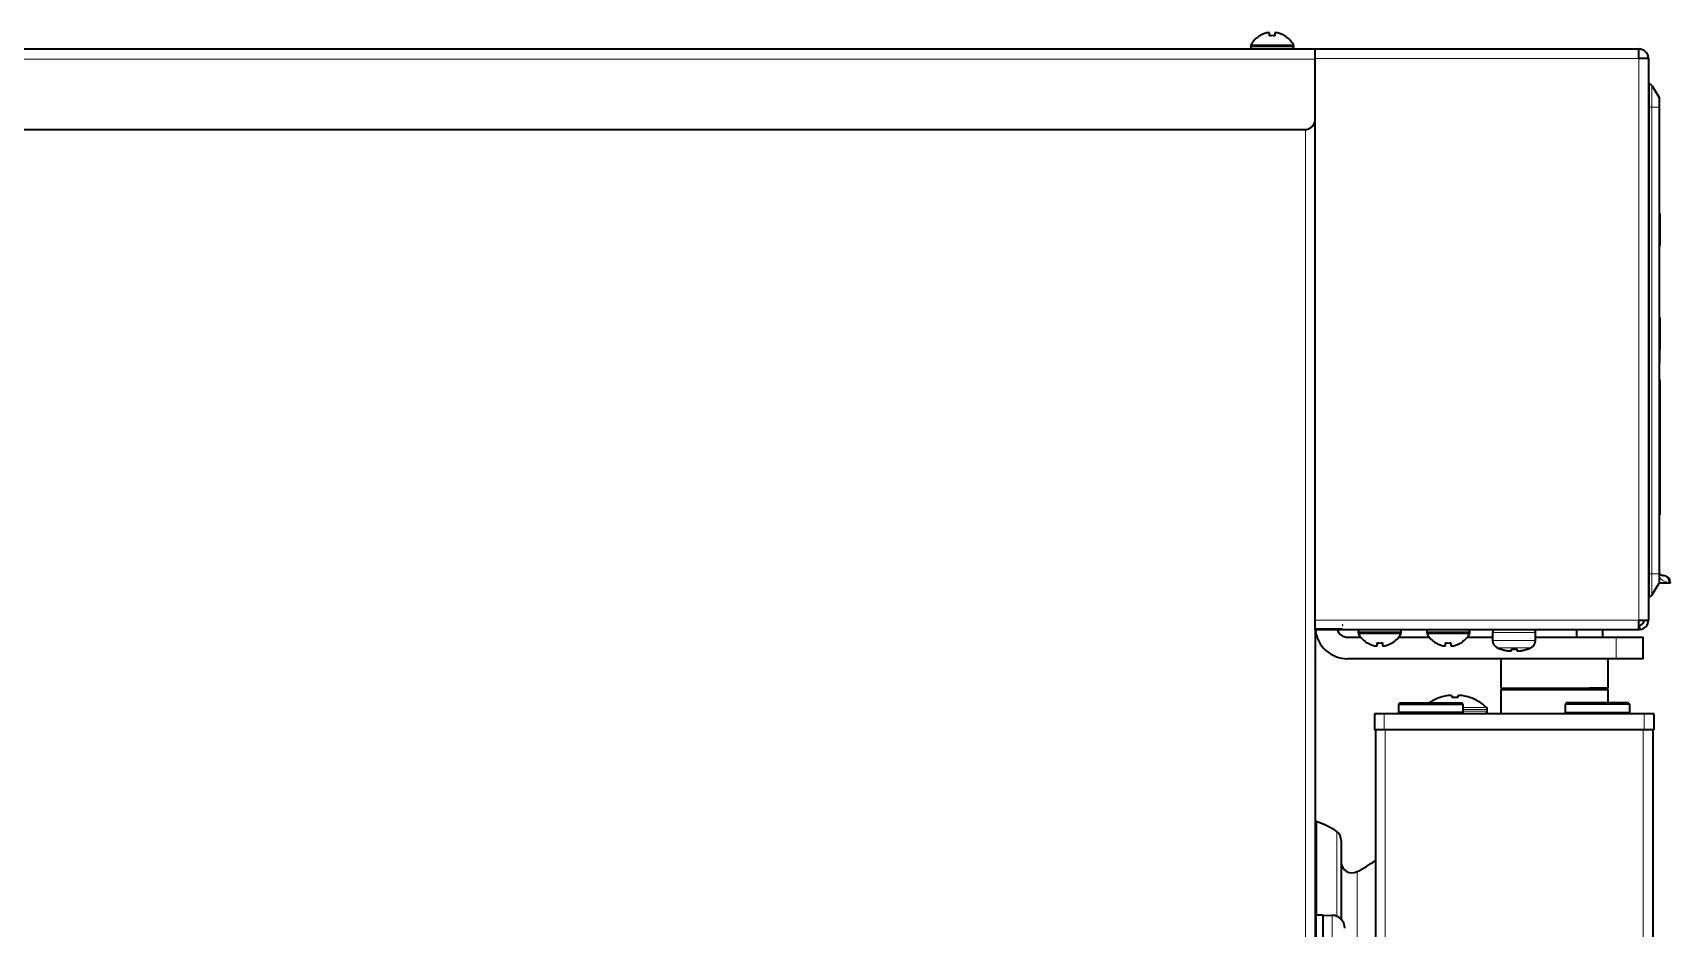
# Model space of a CAD drawing. Header units: millimetres. Extents: x -1803 to 2559, y -1143 to 2136.
# Drawn here: x 2204.5 to 2509.1, y 791.3 to 957.8 of the extents above; entities that cross this region are included whole.
import ezdxf

# ---------------------------------------------------------------- set-up
doc = ezdxf.new("R2010")
doc.units = ezdxf.units.MM

msp = doc.modelspace()

# ---------------------------------------------------------------- linework, layer by layer
at = {"linetype": 'Continuous', "lineweight": 35}
for p, q in [((2432.75, 957.25), (2432.75, 957.28)), ((2437.35, 957.28), (2437.35, 957.25)), ((1877.85, 954.8), (2443.05, 954.8)), ((2431.05, 955.4), (2431.05, 955.2)), ((2439.05, 955.2), (2439.05, 955.4)), ((2443.05, 954.8), (2503.23, 954.8)), ((2443.05, 952.91), (2443.05, 954.8)), ((2503.25, 954.8), (2503.23, 954.8)), ((2503.25, 954.8), (2503.23, 954.8)), ((2443.05, 941.8), (2443.05, 952.91)), ((2505.05, 953), (2503.25, 953)), ((2505.05, 953), (2505.05, 848.6)), ((2505.05, 948.25), (2505.27, 948.25)), ((2505.69, 948.01), (2507.05, 945.75)), ((2507.05, 945.75), (2507.05, 944)), ((2443.05, 848.6), (2443.05, 941.67)), ((2507.05, 944), (2507.05, 857.2)), ((1879.85, 939.8), (2441.05, 939.8)), ((2507.15, 924.22), (2507.05, 924.22)), ((2507.16, 923.99), (2507.05, 923.99)), ((2507.05, 918.49), (2507.16, 918.49)), ((2507.15, 904.84), (2507.05, 904.84)), ((2507.15, 902.96), (2507.05, 902.96)), ((2507.15, 902.36), (2507.05, 902.36)), ((2507.15, 899.39), (2507.05, 899.39)), ((2507.15, 898.87), (2507.05, 898.87)), ((2507.15, 898.25), (2507.15, 898.87)), ((2507.15, 898.25), (2507.05, 898.25)), ((2507.15, 896.37), (2507.05, 896.37)), ((2507.15, 896.37), (2507.15, 898.25)), ((2507.14, 893.21), (2507.14, 891.05)), ((2507.14, 891.05), (2507.14, 886.25)), ((2507.14, 886.25), (2507.14, 884.07)), ((2507.14, 884.07), (2507.14, 880.95)), ((2507.15, 880.95), (2507.05, 880.95)), ((2507.15, 880.44), (2507.05, 880.44)), ((2507.15, 877.46), (2507.05, 877.46)), ((2507.05, 876.37), (2507.15, 876.37)), ((2507.14, 876.37), (2507.14, 875.03)), ((2507.14, 875.03), (2507.14, 871.79)), ((2507.14, 871.79), (2507.14, 868.18)), ((2507.05, 857.2), (2507.05, 855.45)), ((2507.78, 856.89), (2507.83, 856.88)), ((2505.69, 853.2), (2507.05, 855.45)), ((2507.11, 855.47), (2507.05, 855.47)), ((2508.83, 855.47), (2507.11, 855.47)), ((2509.1, 855.47), (2508.83, 855.47)), ((2509.1, 855.59), (2509.1, 855.47)), ((2505.27, 852.95), (2505.05, 852.95)), ((2443.05, 846.89), (2443.05, 848.6)), ((2503.25, 846.82), (2503.25, 848.6)), ((2503.25, 848.6), (2505.05, 848.6)), ((2503.47, 846.82), (2503.37, 847.61)), ((2443.05, 846.89), (2443.05, 846.83)), ((2448.05, 846.89), (2443.05, 846.89)), ((2448.05, 846.83), (2443.05, 846.83)), ((2443.05, 846.8), (2443.05, 846.83)), ((2503.1, 846.8), (2443.05, 846.8)), ((2443.05, 846.79), (2443.05, 100.15)), ((2448.05, 846.89), (2448.05, 846.83)), ((2449.05, 845.4), (2451.52, 845.4)), ((2451.05, 846.4), (2451.05, 846.2)), ((2452.75, 844.32), (2452.75, 844.36)), ((2457.35, 844.36), (2457.35, 844.32)), ((2458.59, 845.4), (2464.27, 845.4)), ((2459.05, 846.2), (2459.05, 846.4)), ((2463.8, 846.4), (2463.8, 846.2)), ((2465.5, 844.32), (2465.5, 844.36)), ((2470.1, 844.36), (2470.1, 844.32)), ((2471.33, 845.4), (2476.05, 845.4)), ((2471.8, 846.2), (2471.8, 846.4)), ((2476.05, 846.3), (2476.05, 844.81)), ((2484.05, 844.81), (2484.05, 846.3)), ((2484.05, 845.4), (2499.05, 845.4)), ((2487.45, 845.4), (2499.05, 845.4)), ((2491.68, 846.8), (2491.68, 845.4)), ((2496.55, 845.4), (2496.55, 846.8)), ((2499.05, 845.4), (2504.05, 845.4)), ((2503.25, 846.8), (2503.09, 846.8)), ((2503.25, 846.82), (2503.25, 846.8)), ((2504.05, 841.4), (2504.05, 845.4)), ((2443.05, 841.4), (2443.05, 841.41)), ((2497.55, 841.4), (2449.05, 841.4)), ((2477.55, 843.19), (2477.55, 843.21)), ((2477.55, 841.4), (2477.55, 835.93)), ((2482.55, 843.19), (2482.55, 843.21)), ((2499.05, 841.4), (2494.05, 841.4)), ((2497.55, 835.93), (2497.55, 841.4)), ((2504.05, 841.4), (2499.05, 841.4)), ((2477.55, 835.93), (2497.55, 835.93)), ((2477.55, 835.67), (2497.55, 835.67)), ((2477.55, 835.67), (2477.55, 831.17)), ((2481.05, 835.93), (2481.05, 835.91)), ((2497.55, 835.93), (2494.03, 835.93)), ((2497.55, 835.67), (2494.05, 835.67)), ((2497.55, 833.17), (2497.55, 835.67)), ((2458.8, 833.17), (2458.55, 832.92)), ((2458.55, 832.92), (2470.55, 832.92)), ((2458.55, 832.92), (2458.55, 831.42)), ((2458.8, 833.17), (2470.3, 833.17)), ((2466.3, 834.21), (2466.3, 834.2)), ((2468.55, 834.2), (2468.55, 834.51)), ((2469.55, 834.51), (2469.55, 834.2)), ((2470.55, 832.92), (2470.3, 833.17)), ((2470.55, 831.42), (2470.55, 832.92)), ((2471.8, 834.2), (2471.8, 834.21)), ((2475.05, 831.67), (2475.05, 831.96)), ((2489.8, 833.17), (2489.55, 832.92)), ((2501.55, 832.92), (2489.55, 832.92)), ((2489.55, 832.92), (2489.55, 831.42)), ((2501.3, 833.17), (2489.8, 833.17)), ((2501.55, 832.92), (2501.3, 833.17)), ((2501.55, 831.42), (2501.55, 832.92)), ((2455.85, 831.17), (2454.05, 831.17)), ((2454.05, 831.17), (2454.05, 828.17)), ((2504.25, 831.17), (2455.85, 831.17)), ((2470.55, 831.42), (2458.55, 831.42)), ((2458.55, 831.42), (2458.8, 831.17)), ((2470.3, 831.17), (2470.55, 831.42)), ((2489.55, 831.42), (2489.8, 831.17)), ((2489.55, 831.42), (2501.55, 831.42)), ((2501.3, 831.17), (2501.55, 831.42)), ((2506.05, 831.17), (2504.25, 831.17)), ((2506.05, 831.17), (2506.05, 828.17)), ((2455.85, 828.17), (2454.05, 828.17)), ((2454.25, 828.17), (2454.25, 68.17)), ((2504.25, 828.17), (2455.85, 828.17)), ((2506.05, 828.17), (2504.25, 828.17)), ((2505.85, 828.17), (2505.85, 68.17)), ((2443.21, 811.12), (2443.21, 793.66)), ((2447.9, 807.62), (2447.9, 792.92)), ((2444.55, 793.7), (2443.3, 793.68)), ((2444.55, 793.7), (2446.19, 793.67)), ((2444.55, 789.7), (2444.55, 793.7))]:
    msp.add_line(p, q, dxfattribs=at)
at = {"linetype": 'Continuous', "lineweight": 13}
for p, q in [((2439.05, 955.4), (2431.05, 955.4)), ((2439.05, 955.2), (2431.05, 955.2)), ((2439, 955.6), (2431.11, 955.6)), ((2443.05, 952.91), (1877.85, 952.91)), ((2443.05, 953), (2503.25, 953)), ((2503.25, 848.6), (2503.25, 953)), ((2505.27, 948.25), (2505.27, 944)), ((2505.69, 948.01), (2505.69, 944)), ((2505.27, 944), (2505.05, 944)), ((2505.27, 857.2), (2505.27, 944)), ((2505.27, 944), (2505.69, 944)), ((2505.69, 944), (2507.05, 944)), ((2505.69, 944), (2505.69, 857.2)), ((2441.25, 939.8), (2441.25, 46.3)), ((2505.05, 857.2), (2505.27, 857.2)), ((2505.27, 852.95), (2505.27, 857.2)), ((2505.27, 857.2), (2505.69, 857.2)), ((2505.69, 857.2), (2507.05, 857.2)), ((2505.69, 857.2), (2505.69, 853.2)), ((2507.11, 856.53), (2507.11, 855.47)), ((2508.83, 855.59), (2508.83, 855.47)), ((2443.05, 848.6), (2503.25, 848.6)), ((2455.05, 846.4), (2451.05, 846.4)), ((2455.05, 846.2), (2451.05, 846.2)), ((2455.05, 846), (2451.11, 846)), ((2459.05, 846.4), (2455.05, 846.4)), ((2459.05, 846.2), (2455.05, 846.2)), ((2459, 846), (2455.05, 846)), ((2467.8, 846.4), (2463.8, 846.4)), ((2467.8, 846.2), (2463.8, 846.2)), ((2467.8, 846), (2463.85, 846)), ((2471.8, 846.4), (2467.8, 846.4)), ((2471.8, 846.2), (2467.8, 846.2)), ((2471.74, 846), (2467.8, 846)), ((2480.05, 846.3), (2476.05, 846.3)), ((2480.05, 844.81), (2476.05, 844.81)), ((2484.05, 846.3), (2480.05, 846.3)), ((2484.05, 844.81), (2480.05, 844.81)), ((2499.05, 841.4), (2499.05, 845.4)), ((2480.05, 843.44), (2476.93, 843.44)), ((2483.18, 843.44), (2480.05, 843.44)), ((2474.9, 832.32), (2470.55, 832.32)), ((2470.55, 831.96), (2475.05, 831.96)), ((2455.85, 831.17), (2455.85, 828.17)), ((2470.55, 831.67), (2475.05, 831.67)), ((2504.25, 831.17), (2504.25, 828.17)), ((2456.05, 828.17), (2456.05, 68.17)), ((2504.05, 828.17), (2504.05, 68.17)), ((2447.06, 809.25), (2447.06, 793.5)), ((2450.86, 801.8), (2450.86, 773.15)), ((2443.3, 793.68), (2443.3, 789.7)), ((2446.19, 789.7), (2446.19, 793.67))]:
    msp.add_line(p, q, dxfattribs=at)
at = {"linetype": 'Continuous', "lineweight": 35}
for centre, radius, start, end in [((2435.25, 953.18), 4.8, 121.5837, 149.6988), ((2435.05, 953.5), 3.78, 90.0035, 97.6041), ((2435.05, 953.5), 3.78, 82.3959, 89.9965), ((2434.85, 953.18), 4.8, 30.3012, 58.4186), ((2431.45, 955.4), 0.4, 149.6988, 180), ((2431.45, 955.2), 0.4, 180, 270), ((2438.65, 955.2), 0.4, 270, 0), ((2438.65, 955.4), 0.4, 0, 30.3012), ((2505.27, 947.75), 0.5, 30.9638, 90), ((2506.89, 891.05), 0.253, 293.5782, 0), ((2506.89, 886.25), 0.253, 0, 49.7697), ((2506.89, 868.18), 0.253, 310.2303, 0), ((2507.85, 857.9), 1.01, 216.159, 266.4292), ((2507.8, 855.59), 1.3, 0, 88.8352), ((2505.27, 853.45), 0.5, 270, 329.0362), ((2503.25, 848.6), 1, 276.8988, 0), ((2503.25, 848.6), 1.8, 276.8988, 0), ((2449.05, 847.4), 6, 185.7403, 270), ((2449.05, 847.4), 2, 197.4586, 270), ((2451.45, 846.4), 0.4, 90, 180), ((2451.45, 846.2), 0.4, 180, 210.3012), ((2455.25, 848.42), 4.8, 210.3012, 238.4186), ((2455.05, 848.1), 3.78, 262.3959, 269.9965), ((2455.05, 848.1), 3.78, 270.0035, 277.6041), ((2454.85, 848.42), 4.8, 301.5837, 329.6988), ((2458.65, 846.4), 0.4, 0, 90), ((2458.65, 846.2), 0.4, 329.6988, 0), ((2464.2, 846.4), 0.4, 90, 180), ((2464.2, 846.2), 0.4, 180, 210.3012), ((2468, 848.42), 4.8, 210.3012, 238.4186), ((2467.8, 848.1), 3.78, 262.3959, 269.9965), ((2467.8, 848.1), 3.78, 270.0035, 277.6041), ((2467.6, 848.42), 4.8, 301.5837, 329.6988), ((2471.4, 846.4), 0.4, 0, 90), ((2471.4, 846.2), 0.4, 329.6988, 0), ((2476.55, 846.3), 0.5, 90, 180), ((2477.55, 844.81), 1.5, 180, 245.2801), ((2482.55, 844.81), 1.5, 294.7199, 0), ((2483.55, 846.3), 0.5, 0, 90), ((2479.85, 849.8), 7, 245.2801, 250.8179), ((2480.05, 850.37), 7.18, 266.0053, 270.0012), ((2480.05, 850.37), 7.18, 269.9988, 273.9947), ((2480.25, 849.8), 7, 289.1821, 294.7199), ((2480.4, 836.67), 1, 270, 312.2691), ((2494.7, 836.67), 1, 227.7309, 270), ((2494.7, 836.67), 1, 229.4578, 270), ((2469.05, 826.22), 8.45, 108.9925, 124.6653), ((2469.05, 826.22), 8.44, 100.6622, 109.0271), ((2469.05, 826.22), 7.99, 86.4122, 93.5878), ((2469.05, 826.22), 8.44, 70.9729, 79.3378), ((2469.05, 826.22), 8.45, 46.2253, 71.0075), ((2474.55, 831.96), 0.5, 0, 46.2253), ((2474.55, 831.67), 0.5, 270, 0), ((2443.14, 810.89), 0.25, 73.2896, 109.2949), ((2439.39, 798.4), 13.29, 54.743, 73.2896), ((2445.9, 807.62), 2, 360, 54.743), ((2449.9, 803.56), 2, 180, 298.4303), ((2430.34, 839.7), 43.1, 298.4303, 303.7056), ((2443.3, 793.43), 0.25, 91, 180), ((2446.15, 791.27), 2.4, 0, 89)]:
    msp.add_arc(centre, radius, start, end, dxfattribs=at)
at = {"linetype": 'Continuous', "lineweight": 13}
msp.add_arc((2508.97, 857.9), 2.31, 216.159, 266.4292, dxfattribs=at)
at = {"linetype": 'Continuous', "lineweight": 35}
for centre, major_axis, ratio, start_param, end_param in [((2441.05, 941.8), (2, 0), 0.99863, 4.712389, 6.283185), ((2506.89, 893.21), (0, 0.55), 0.459854, 4.712389, 5.871668), ((2506.89, 875.03), (-0.253, 0), 0.381966, 2.272948, 3.141593), ((2468.02, 826.22), (0, -8.32), 0.707107, 3.051363, 3.231822), ((2470.08, 826.22), (0, 8.32), 0.707107, 6.192956, 6.373415)]:
    msp.add_ellipse(centre, major_axis=major_axis, ratio=ratio, start_param=start_param, end_param=end_param, dxfattribs=at)
at = {"linetype": 'Continuous', "lineweight": 13}
for centre, major_axis, ratio, start_param, end_param in [((2505.98, 856.53), (1.05, 0.77), 0.714744, 5.486686, 6.247144), ((2507.7, 855.59), (0.08, 1.3), 0.865604, 4.766354, 6.283185)]:
    msp.add_ellipse(centre, major_axis=major_axis, ratio=ratio, start_param=start_param, end_param=end_param, dxfattribs=at)
at = {"linetype": 'Continuous', "lineweight": 35}
for points, degree in [([(2434.05, 957.8), (2434, 957.78), (2433.89, 957.76), (2433.73, 957.7), (2433.57, 957.65), (2433.41, 957.59), (2433.26, 957.52), (2433.11, 957.45), (2432.94, 957.36), (2432.82, 957.29), (2432.75, 957.25)], 3), ([(2434.55, 957.8), (2434.53, 957.8), (2434.48, 957.81), (2434.41, 957.81), (2434.34, 957.81), (2434.27, 957.81), (2434.2, 957.81), (2434.12, 957.81), (2434.08, 957.8), (2434.05, 957.8)], 3), ([(2436.05, 957.8), (2436.03, 957.8), (2435.98, 957.81), (2435.9, 957.81), (2435.83, 957.82), (2435.76, 957.81), (2435.69, 957.81), (2435.62, 957.81), (2435.58, 957.8), (2435.55, 957.8)], 3), ([(2435.55, 957.8), (2435.55, 957.78), (2435.55, 957.76), (2435.55, 957.7), (2435.55, 957.65), (2435.55, 957.59), (2435.55, 957.52), (2435.55, 957.45), (2435.55, 957.36), (2435.55, 957.29), (2435.55, 957.25)], 3), ([(2507.15, 924.22), (2507.15, 924.22), (2507.15, 924.14), (2507.15, 924)], 3), ([(2507.05, 918.22), (2507.15, 918.22)], 1), ([(2507.15, 904.84), (2507.15, 904.83), (2507.15, 902.96), (2507.15, 902.96)], 3), ([(2507.15, 902.96), (2507.15, 902.96), (2507.15, 902.71), (2507.15, 902.36)], 3), ([(2507.15, 902.36), (2507.15, 901.37), (2507.15, 900.38), (2507.15, 899.39)], 3), ([(2507.15, 899.39), (2507.15, 899.22), (2507.15, 899.04), (2507.15, 898.87)], 3), ([(2507.15, 880.95), (2507.15, 880.78), (2507.15, 880.61), (2507.15, 880.44)], 3), ([(2507.15, 877.45), (2507.15, 876.91), (2507.15, 876.37), (2507.15, 876.37)], 3), ([(2503.25, 847.6), (2503.29, 847.6), (2503.33, 847.61), (2503.37, 847.61)], 3), ([(2454.55, 843.81), (2454.55, 843.82), (2454.55, 843.85), (2454.55, 843.9), (2454.55, 843.96), (2454.55, 844.02), (2454.55, 844.09), (2454.55, 844.16), (2454.55, 844.25), (2454.55, 844.32), (2454.55, 844.36)], 3), ([(2456.05, 843.81), (2456.11, 843.82), (2456.22, 843.85), (2456.38, 843.9), (2456.54, 843.96), (2456.69, 844.02), (2456.84, 844.09), (2457, 844.16), (2457.17, 844.25), (2457.29, 844.32), (2457.35, 844.36)], 3), ([(2467.3, 843.81), (2467.3, 843.82), (2467.3, 843.85), (2467.3, 843.9), (2467.3, 843.96), (2467.3, 844.02), (2467.3, 844.09), (2467.3, 844.16), (2467.3, 844.25), (2467.3, 844.32), (2467.3, 844.36)], 3), ([(2468.8, 843.81), (2468.85, 843.82), (2468.96, 843.85), (2469.12, 843.9), (2469.28, 843.96), (2469.44, 844.02), (2469.59, 844.09), (2469.75, 844.16), (2469.91, 844.25), (2470.03, 844.32), (2470.1, 844.36)], 3), ([(2503.25, 846.82), (2503.2, 846.81), (2503.15, 846.8), (2503.1, 846.8)], 3), ([(2503.47, 846.82), (2503.39, 846.81), (2503.32, 846.8), (2503.25, 846.8)], 3), ([(2454.05, 843.81), (2454.08, 843.8), (2454.13, 843.8), (2454.2, 843.79), (2454.28, 843.79), (2454.35, 843.79), (2454.42, 843.79), (2454.48, 843.8), (2454.53, 843.8), (2454.55, 843.81)], 3), ([(2455.55, 843.81), (2455.58, 843.8), (2455.62, 843.8), (2455.7, 843.79), (2455.77, 843.79), (2455.84, 843.79), (2455.91, 843.79), (2455.98, 843.8), (2456.03, 843.8), (2456.05, 843.81)], 3), ([(2466.8, 843.81), (2466.82, 843.8), (2466.88, 843.8), (2466.95, 843.79), (2467.02, 843.79), (2467.09, 843.79), (2467.16, 843.79), (2467.23, 843.8), (2467.28, 843.8), (2467.3, 843.81)], 3), ([(2468.3, 843.81), (2468.32, 843.8), (2468.37, 843.8), (2468.44, 843.79), (2468.51, 843.79), (2468.58, 843.79), (2468.66, 843.79), (2468.73, 843.8), (2468.77, 843.8), (2468.8, 843.81)], 3), ([(2477.55, 843.21), (2477.61, 843.19), (2477.73, 843.15), (2477.92, 843.09), (2478.1, 843.04), (2478.29, 843), (2478.48, 842.95), (2478.67, 842.92), (2478.86, 842.89), (2478.99, 842.87), (2479.05, 842.86)], 3), ([(2479.05, 842.86), (2479.09, 842.86), (2479.18, 842.86), (2479.3, 842.86), (2479.43, 842.86), (2479.51, 842.86), (2479.55, 842.86)], 3), ([(2479.55, 842.86), (2479.55, 842.87), (2479.55, 842.89), (2479.55, 842.92), (2479.55, 842.95), (2479.55, 843), (2479.55, 843.04), (2479.55, 843.09), (2479.55, 843.15), (2479.55, 843.19), (2479.55, 843.21)], 3), ([(2480.55, 843.21), (2480.55, 843.19), (2480.55, 843.15), (2480.55, 843.09), (2480.55, 843.04), (2480.55, 843), (2480.55, 842.95), (2480.55, 842.92), (2480.55, 842.89), (2480.55, 842.87), (2480.55, 842.86)], 3), ([(2480.55, 842.86), (2480.59, 842.86), (2480.68, 842.86), (2480.81, 842.86), (2480.93, 842.86), (2481.01, 842.86), (2481.05, 842.86)], 3), ([(2481.05, 842.86), (2481.12, 842.87), (2481.25, 842.89), (2481.44, 842.92), (2481.63, 842.95), (2481.82, 843), (2482.01, 843.04), (2482.19, 843.09), (2482.37, 843.15), (2482.49, 843.19), (2482.55, 843.21)], 3)]:
    msp.add_open_spline(points, degree=degree, dxfattribs=at)
for points, knots in [([(2434.55, 957.25), (2434.55, 957.37), (2434.55, 957.48), (2434.55, 957.62), (2434.55, 957.66), (2434.55, 957.74), (2434.55, 957.77), (2434.55, 957.8)], [0, 0, 0, 0, 0.5, 0.5, 0.75, 0.75, 1, 1, 1, 1]), ([(2437.35, 957.25), (2437.15, 957.37), (2436.94, 957.48), (2436.62, 957.62), (2436.51, 957.66), (2436.28, 957.74), (2436.17, 957.77), (2436.05, 957.8)], [0, 0, 0, 0, 0.5, 0.5, 0.75, 0.75, 1, 1, 1, 1]), ([(2503.25, 953), (2503.25, 953.12), (2503.25, 953.24), (2503.25, 953.47), (2503.24, 953.58), (2503.24, 953.8), (2503.24, 953.91), (2503.24, 954.1), (2503.24, 954.19), (2503.24, 954.36), (2503.24, 954.43), (2503.24, 954.57), (2503.23, 954.62), (2503.23, 954.71), (2503.23, 954.75), (2503.23, 954.79), (2503.23, 954.8), (2503.23, 954.8)], [0, 0, 0, 0, 0.125, 0.125, 0.25, 0.25, 0.375, 0.375, 0.5, 0.5, 0.625, 0.625, 0.75, 0.75, 0.875, 0.875, 1, 1, 1, 1]), ([(2505.05, 953), (2505.05, 953.12), (2505.03, 953.36), (2504.96, 953.58), (2504.87, 953.8), (2504.75, 954.01), (2504.6, 954.19), (2504.44, 954.36), (2504.26, 954.51), (2504.05, 954.62), (2503.83, 954.71), (2503.6, 954.78), (2503.37, 954.8), (2503.25, 954.8)], [0, 0, 0, 0, 0.125, 0.25, 0.25, 0.375, 0.5, 0.5, 0.625, 0.75, 0.75, 0.875, 1, 1, 1, 1]), ([(2507.15, 923.99), (2507.15, 923.99), (2507.15, 923.99), (2507.15, 923.99), (2507.15, 921.24), (2507.15, 921.24), (2507.15, 918.49), (2507.15, 918.49)], [0, 0, 0, 0, 0.00001, 0.00001, 0.50001, 0.50001, 1, 1, 1, 1]), ([(2507.15, 918.47), (2507.15, 918.31), (2507.15, 918.22), (2507.15, 918.22), (2507.15, 918.22), (2507.15, 918.22)], [0, 0, 0, 0, 0.155674, 0.155674, 1, 1, 1, 1]), ([(2507.05, 883.92), (2507.05, 883.92), (2507.05, 883.92), (2507.06, 883.93), (2507.07, 883.94), (2507.09, 883.95), (2507.1, 883.96), (2507.11, 883.97), (2507.11, 883.98), (2507.12, 884), (2507.13, 884.01), (2507.13, 884.02), (2507.14, 884.04), (2507.14, 884.05), (2507.14, 884.06), (2507.14, 884.06), (2507.14, 884.07)], [0, 0, 0, 0, 0.017501, 0.017501, 0.181251, 0.181251, 0.345001, 0.345001, 0.50875, 0.50875, 0.6725, 0.6725, 0.83625, 0.918125, 0.918125, 1, 1, 1, 1]), ([(2507.15, 884.07), (2507.15, 884.14), (2507.15, 884.17), (2507.15, 884.17), (2507.15, 883.47), (2507.15, 882.46)], [0, 0, 0, 0, 0.180192, 0.180192, 1, 1, 1, 1]), ([(2507.15, 880.44), (2507.15, 879.45), (2507.15, 878.45), (2507.15, 877.49), (2507.15, 877.49), (2507.15, 877.48), (2507.15, 877.47), (2507.15, 877.46)], [0, 0, 0, 0, 0.982041, 0.982041, 0.991023, 0.991023, 1, 1, 1, 1]), ([(2507.05, 871.95), (2507.05, 871.95), (2507.05, 871.95), (2507.06, 871.94), (2507.07, 871.93), (2507.09, 871.92), (2507.1, 871.91), (2507.11, 871.88), (2507.12, 871.86), (2507.13, 871.84), (2507.14, 871.82), (2507.14, 871.81), (2507.14, 871.8), (2507.14, 871.79), (2507.14, 871.79)], [0, 0, 0, 0, 0.021766, 0.021766, 0.184805, 0.184805, 0.347844, 0.347844, 0.673922, 0.673922, 0.836961, 0.91848, 0.91848, 1, 1, 1, 1]), ([(2448.05, 847.65), (2448.07, 847.65), (2448.1, 847.65), (2448.14, 847.64), (2448.15, 847.64), (2448.15, 847.63), (2448.14, 847.62), (2448.1, 847.62), (2448.07, 847.62), (2448.05, 847.62)], [0, 0, 0, 0, 0.25, 0.25, 0.5, 0.5, 0.75, 0.75, 1, 1, 1, 1]), ([(2448.05, 846.83), (2448.07, 846.83), (2448.1, 846.83), (2448.14, 846.84), (2448.15, 846.84), (2448.15, 846.86), (2448.14, 846.87), (2448.1, 846.89), (2448.07, 846.89), (2448.05, 846.89)], [0, 0, 0, 0, 0.25, 0.25, 0.5, 0.5, 0.75, 0.75, 1, 1, 1, 1]), ([(2452.75, 844.36), (2452.96, 844.23), (2453.17, 844.13), (2453.49, 843.99), (2453.6, 843.95), (2453.82, 843.87), (2453.94, 843.84), (2454.05, 843.81)], [0, 0, 0, 0, 0.5, 0.5, 0.75, 0.75, 1, 1, 1, 1]), ([(2455.55, 844.36), (2455.55, 844.23), (2455.55, 844.13), (2455.55, 843.99), (2455.55, 843.95), (2455.55, 843.87), (2455.55, 843.84), (2455.55, 843.81)], [0, 0, 0, 0, 0.5, 0.5, 0.75, 0.75, 1, 1, 1, 1]), ([(2465.5, 844.36), (2465.7, 844.23), (2465.91, 844.13), (2466.24, 843.99), (2466.35, 843.95), (2466.57, 843.87), (2466.68, 843.84), (2466.8, 843.81)], [0, 0, 0, 0, 0.5, 0.5, 0.75, 0.75, 1, 1, 1, 1]), ([(2468.3, 844.36), (2468.3, 844.23), (2468.3, 844.13), (2468.3, 843.99), (2468.3, 843.95), (2468.3, 843.87), (2468.3, 843.84), (2468.3, 843.81)], [0, 0, 0, 0, 0.5, 0.5, 0.75, 0.75, 1, 1, 1, 1])]:
    msp.add_open_spline(points, degree=3, knots=knots, dxfattribs=at)
at = {"linetype": 'Continuous', "lineweight": 13}
msp.add_open_spline([(2508.83, 855.59), (2508.87, 855.59), (2508.95, 855.59), (2509.01, 855.59), (2509.04, 855.59), (2509.05, 855.59), (2509.07, 855.59), (2509.08, 855.59), (2509.09, 855.59), (2509.1, 855.59), (2509.1, 855.59)], degree=3, knots=[0, 0, 0, 0, 0.250814, 0.501628, 0.501628, 0.627035, 0.627035, 0.752442, 0.752442, 1, 1, 1, 1], dxfattribs=at)

doc.saveas('drawing.dxf')
